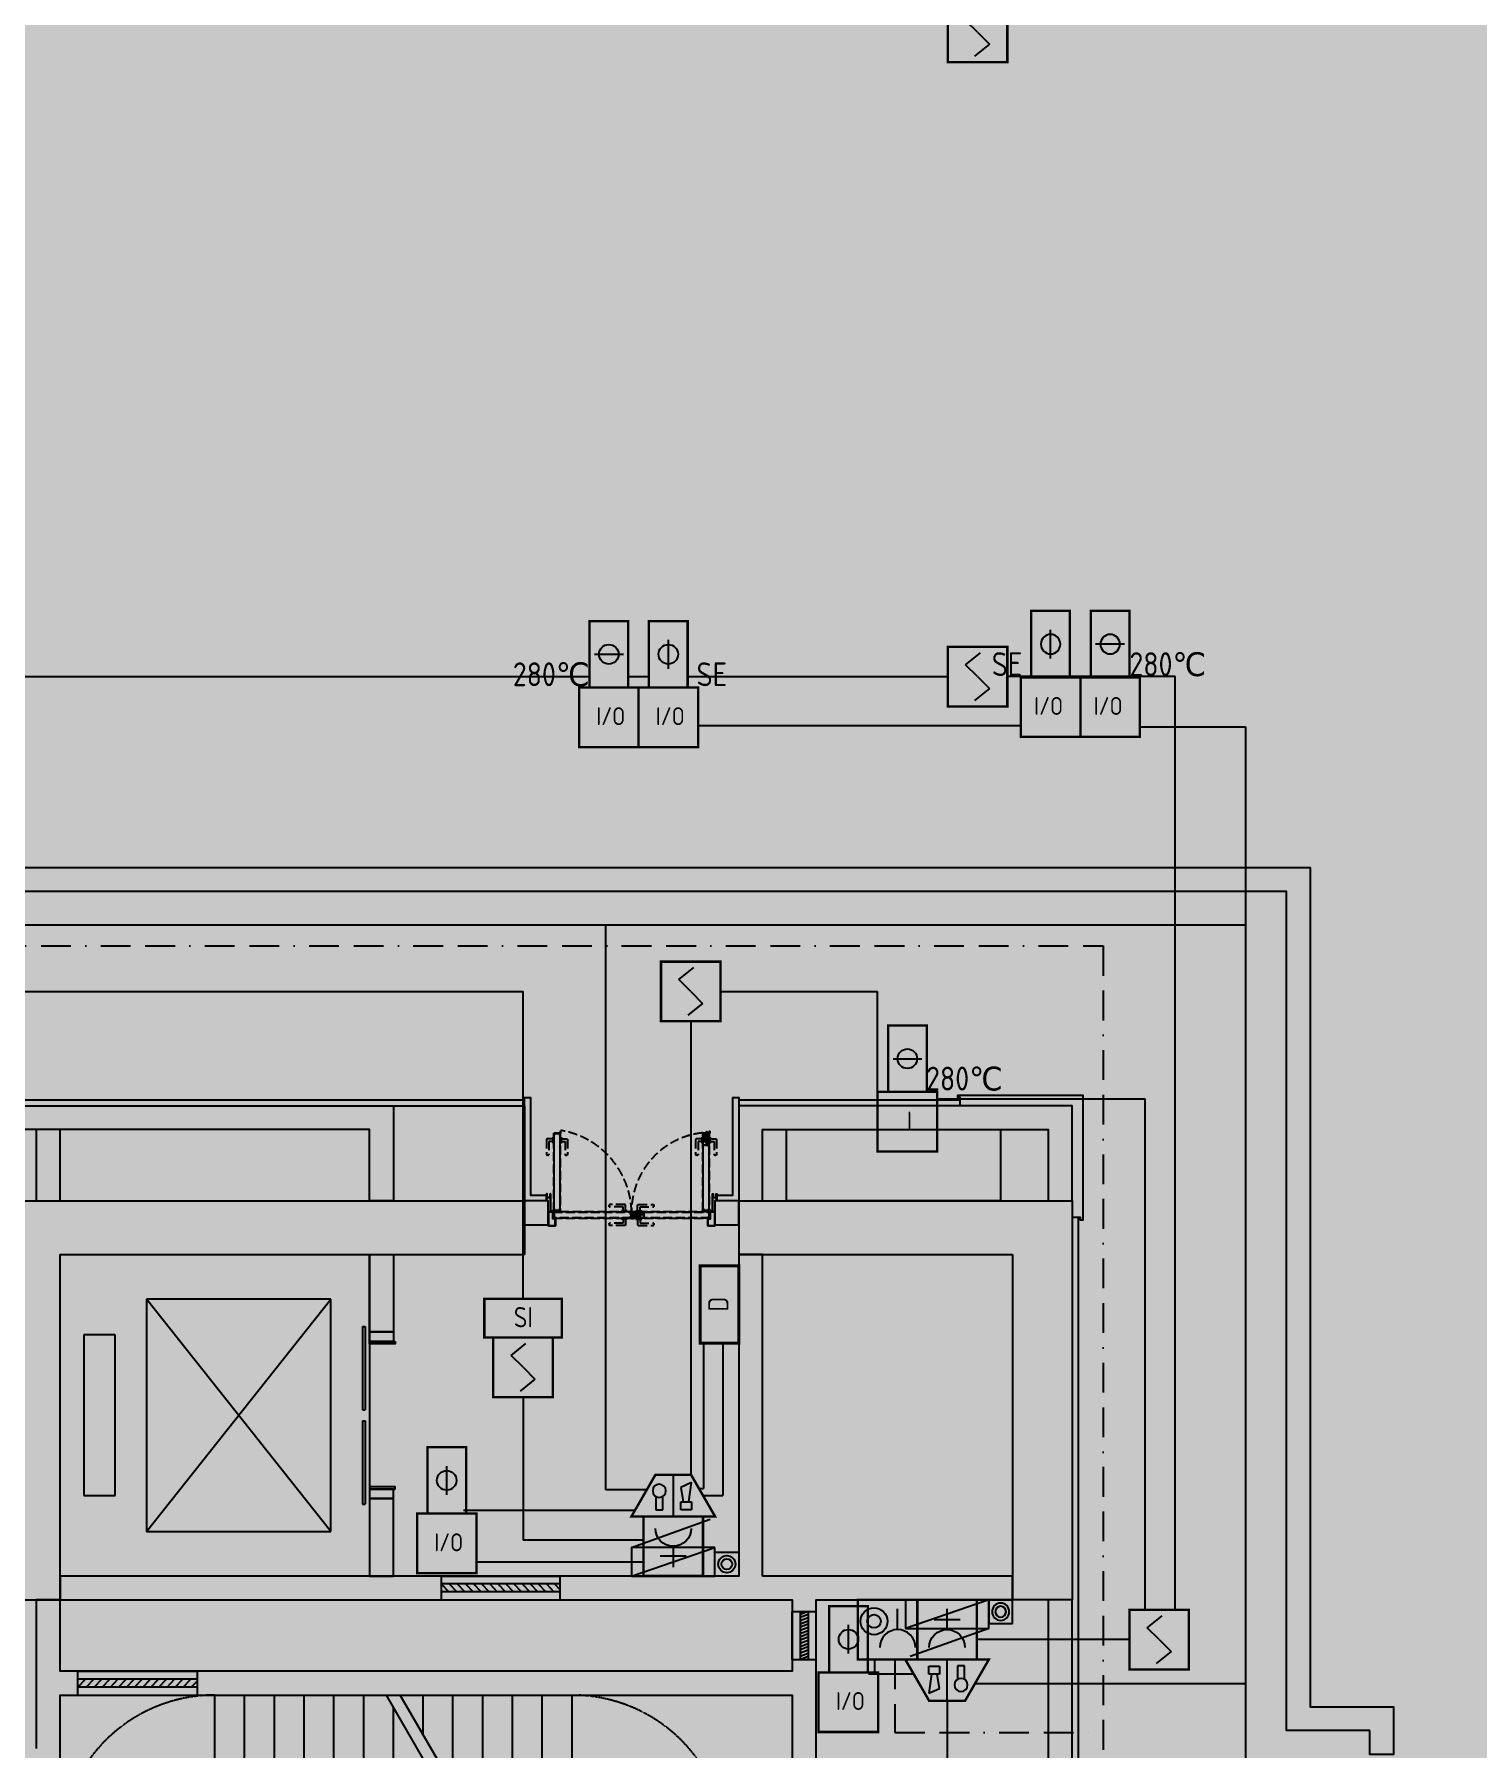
# Model space of a CAD drawing. Extents: x -284868 to 304789, y -137694 to 137894.
# Drawn here: x 208371 to 220495, y -83388 to -68988 of the extents above; entities that cross this region are included whole.
import ezdxf
from ezdxf.enums import TextEntityAlignment as Align

# ---------------------------------------------------------------- set-up
doc = ezdxf.new("R2010")
doc.units = 0
doc.linetypes.add('BORDER2', pattern=[0.875, 0.25, -0.125, 0.25, -0.125, 0, -0.125])
doc.linetypes.add('DASH', pattern=[0.35, 0.25, -0.1])
doc.layers.get('0').update_dxf_attribs({"linetype": 'CONTINUOUS'})
for name, color, linetype in [('0-墙', 4, 'CONTINUOUS'), ('0-建筑柱体', 251, 'CONTINUOUS'), ('0-消防栓(给排水)', 9, 'CONTINUOUS'), ('0-电梯', 3, 'CONTINUOUS'), ('0-窗', 11, 'CONTINUOUS'), ('0-非设计区域', 251, 'CONTINUOUS'), ('1P-DOOR-门扇', 2, 'CONTINUOUS'), ('1P-DP-门套', 2, 'CONTINUOUS'), ('E-FIRE-CIRC', 120, 'CONTINUOUS'), ('E-FIRE-EQPM', 3, 'CONTINUOUS'), ('EQUIP-消防', 3, 'CONTINUOUS'), ('EQUIP-隔离模块', 241, 'CONTINUOUS'), ('P-完成面', 42, 'CONTINUOUS'), ('P-平面楼梯', 3, 'CONTINUOUS'), ('P-门扇', 6, 'CONTINUOUS'), ('WIRE-消防电源', 2, 'TG_D'), ('WIRE-照明', 130, 'CONTINUOUS'), ('WIRE-电话插孔', 120, 'BORDER2'), ('塔楼平面图$0$EQUIP-消防', 3, 'CONTINUOUS'), ('塔楼平面图$0$EQUIP_消火栓', 7, 'CONTINUOUS')]:
    doc.layers.add(name, color=color, linetype=linetype)
doc.layers.get('塔楼平面图$0$EQUIP_消火栓').off()
doc.styles.add('_TEL_ATTDEF', font='GBENOR', dxfattribs={"width": 0.8, "height": 3, "bigfont": 'GBCBIG'})
doc.styles.add('_TEL_DIM', font='SIMPLEX', dxfattribs={"width": 0.8, "height": 3.5, "bigfont": 'HZTXT'})
doc.styles.get("Standard").update_dxf_attribs({"font": 'GBENOR', "bigfont": 'GBCBIG'})
doc.styles.add('TG_LINETYPE', font='SIMPLEX', dxfattribs={"width": 0.8, "height": 3, "bigfont": 'HZTXT'})
doc.styles.add('塔楼平面图$0$Standard', font='gbenor.shx', dxfattribs={"bigfont": 'gbcbig.shx'})
doc.linetypes.add('TG_D', pattern='A,2,-0.3,["D",TG_LINETYPE,S=0.1,R=0,X=-0.23,Y=-0.15],0', length=2.3)
pattern_1 = [(45, (-0.1692, 11.7), (-1.12253, 1.12253), []), (135, (-0.1692, 11.7), (-1.12253, -1.12253), [])]
pattern_2 = [(225, (0.1692, 38.3), (1.12253, -1.12253), []), (315, (0.1692, 38.3), (1.12253, 1.12253), [])]

# ---------------------------------------------------------------- blocks, each defined once
blk = doc.blocks.new('sgASGHHHH')
for points in [[(-102879, -897424), (-102646, -897574), (-98746, -897574), (-98746, -897124), (-102996, -897124)], [(-96946, -897574), (-94646, -897574), (-94146, -897124), (-96946, -897124)], [(-94146, -897124), (-94646, -897574), (-94646, -900474), (-94146, -900474)], [(-102646, -900474), (-102646, -897574), (-102879, -897424), (-102996, -897574), (-102996, -900474)]]:
    blk.add_hatch(color=256).paths.add_polyline_path(points)
at = {"color": 4}
for p, q in [((-102996, -897124), (-98746, -897124)), ((-98746, -897124), (-98746, -897574)), ((-96946, -897124), (-94146, -897124)), ((-96946, -897124), (-96946, -897574)), ((-94146, -897124), (-94146, -900474)), ((-102646, -900474), (-102646, -897574)), ((-102646, -897574), (-98746, -897574)), ((-96946, -897574), (-94646, -897574)), ((-94646, -897574), (-94646, -900474)), ((-102996, -900474), (-102646, -900474)), ((-94146, -900474), (-94646, -900474))]:
    blk.add_line(p, q, dxfattribs=at)
blk = doc.blocks.new('$WINLIB2D$00000039')
at = {"color": 0}
for points in [[(-0.5, 0.5), (-0.5, -0.5)], [(0.5, 0.5), (-0.5, 0.5)], [(0.5, -0.5), (0.5, 0.5)], [(-0.5, 0.167), (0.5, 0.167)], [(-0.384, -0.167), (-0.448, 0.167)], [(-0.316, -0.167), (-0.38, 0.167)], [(-0.248, -0.167), (-0.312, 0.167)], [(-0.18, -0.167), (-0.244, 0.167)], [(-0.112, -0.167), (-0.176, 0.167)], [(-0.044, -0.167), (-0.108, 0.167)], [(0.024, -0.167), (-0.04, 0.167)], [(0.092, -0.167), (0.028, 0.167)], [(0.16, -0.167), (0.096, 0.167)], [(0.228, -0.167), (0.164, 0.167)], [(0.296, -0.167), (0.232, 0.167)], [(0.364, -0.167), (0.3, 0.167)], [(0.432, -0.167), (0.368, 0.167)], [(0.5, -0.167), (0.436, 0.167)], [(-0.452, -0.167), (-0.5, 0.084)], [(-0.5, -0.167), (0.5, -0.167)], [(0.5, -0.5), (-0.5, -0.5)]]:
    blk.add_lwpolyline(points, dxfattribs=at)
blk = doc.blocks.new('A$C2E9C7AB1')
blk.add_lwpolyline([(-200, 0), (0, 0), (0, -200), (-200, -200)], close=True)
for radius in [72.3, 45.5]:
    blk.add_circle((-100, -100), radius)
blk = doc.blocks.new('A$C5B4E3DF6')
for p, q in [((0, 240), (-659, 477)), ((-700, 0), (-700, 240)), ((0, 0), (-700, 240)), ((-700, 240), (0, 240)), ((0, 240), (0, 0)), ((0, 0), (-700, 0))]:
    blk.add_line(p, q)
for points in [[(-700, 240), (-541, 498), (-398, 240)], [(-398, 240), (-239, 498), (-96, 240)], [(-700, 0), (-700, 240), (0, 0)]]:
    blk.add_solid(points)
blk = doc.blocks.new('A$C3F6147FC')
at = {"xscale": -1}
blk.add_blockref('A$C5B4E3DF6', (11200, 17550), dxfattribs=at)
at = {"rotation": 180}
blk.add_blockref('A$C2E9C7AB1', (11900, 17550), dxfattribs=at)
at = {"xscale": -1}
for name, p, rotation in [('A$C5B4E3DF6', (14200, 17350), 180), ('A$C2E9C7AB1', (14400, 17350), 270)]:
    blk.add_blockref(name, p, dxfattribs=dict(at, rotation=rotation))
blk = doc.blocks.new('A$C74d47d92')
for p, q in [((-4850, -1240), (-4850, 0)), ((-4850, -1240), (-4850, 0)), ((-4600, -1240), (-4600, 0)), ((-4350, -1240), (-4350, 0)), ((-4100, -1240), (-4100, 0)), ((-3850, -1240), (-3850, 0)), ((-3600, -1240), (-3600, 0)), ((-3060, -603), (-3408, 0)), ((-3350, -1240), (-3350, -100)), ((-2960, -576), (-3293, 0)), ((-3100, -333), (-3100, 0)), ((-2850, -767), (-2850, 0)), ((-2600, -1200), (-2600, 0)), ((-2350, -1240), (-2350, 0)), ((-2100, -1240), (-2100, 0)), ((-1850, -1240), (-1850, 0)), ((-3100, -1240), (-3100, -533)), ((-2880, -555), (-3060, -603)), ((-3052, -761), (-2880, -555)), ((-2880, -714), (-3052, -761)), ((-2542, -1300), (-2880, -714)), ((-2657, -1300), (-2980, -741)), ((-2850, -1240), (-2850, -967)), ((-2692, -1240), (-4910, -1240)), ((-4910, -1240), (-4910, -1560)), ((-1790, -1240), (-2577, -1240)), ((-1790, -1560), (-1790, -1240)), ((-2657, -1300), (-4850, -1300)), ((-2657, -1300), (-4850, -1300)), ((-4850, -1300), (-4850, -1500)), ((-4850, -1500), (-4850, -1300)), ((-1850, -1300), (-2542, -1300)), ((-1850, -1300), (-2542, -1300)), ((-1850, -1500), (-1850, -1300)), ((-1850, -1300), (-1850, -1500)), ((-4910, -1560), (-1790, -1560)), ((-4850, -1500), (-1850, -1500)), ((-4850, -1500), (-1850, -1500)), ((-4850, -1560), (-4850, -2800)), ((-4850, -2800), (-4850, -1560)), ((-4600, -1560), (-4600, -2800)), ((-4350, -1560), (-4350, -2800)), ((-4100, -1560), (-4100, -2800)), ((-3850, -1560), (-3850, -2800)), ((-3600, -1560), (-3600, -2800)), ((-3350, -1560), (-3350, -2800)), ((-3100, -1560), (-3100, -2800)), ((-2850, -1560), (-2850, -2800)), ((-2600, -1560), (-2600, -2800)), ((-2350, -1560), (-2350, -2800)), ((-2100, -1560), (-2100, -2800)), ((-1850, -1560), (-1850, -2800))]:
    blk.add_line(p, q)
at = {"linetype": 'DASH'}
for points in [[(-4850, 0, 0.414214), (-6150, -1300), (-6150, -1500, 0.414214), (-4850, -2800)], [(-1850, 0, -0.414214), (-550, -1300), (-550, -1500, -0.414214), (-1850, -2800)]]:
    blk.add_lwpolyline(points, format="xyb", dxfattribs=at)
for points in [[(-1725, -2150, 0, 0, 0), (-5500, -2150, 0, 0, 0), (-5500, -650, 0, 0, 0), (-3100, -650, 0, 80, 0), (-3400, -650, 0, 0, 0)], [(-1725, -650, 0, 0, 0), (-2850, -650, 0, 80, 0), (-2550, -650, 0, 0, 0)]]:
    blk.add_lwpolyline(points, format="xyseb")
blk = doc.blocks.new('213r5467')
for p, q in [((-90909, -260063), (-90909, -260326)), ((-89559, -260063), (-90909, -260063)), ((-89559, -260326), (-89559, -260063)), ((-90909, -260326), (-89559, -260326)), ((-91209, -260588), (-91209, -262138)), ((-89259, -260588), (-91209, -260588)), ((-91209, -260588), (-89259, -262138)), ((-91209, -262138), (-89259, -260588)), ((-89259, -262138), (-89259, -260588)), ((-91209, -262138), (-89259, -262138))]:
    blk.add_line(p, q)
blk.add_lwpolyline([(-88884, -262463), (-91584, -262463), (-91584, -259863), (-88884, -259863), (-88884, -262463)])
blk = doc.blocks.new('$DORLIB2D$00000127')
at = {"color": 0}
for points in [[(-0.533, 0.795), (-0.533, 0.69)], [(-0.033, 0.795), (-0.533, 0.795)], [(-0.033, 0.795), (-0.033, 0.69)], [(0.533, 0.795), (0.033, 0.795)], [(0.033, 0.795), (0.033, 0.69)], [(0.533, 0.795), (0.533, 0.69)], [(-0.033, 0.69), (-0.533, 0.69)], [(0.533, 0.69), (0.033, 0.69)], [(0.5, 0.5), (-0.5, 0.5)]]:
    blk.add_lwpolyline(points, dxfattribs=at)
blk = doc.blocks.new('A$C612A7C51')
for p, q in [((0, 35), (2, 35)), ((0, 35), (0, -1)), ((2, 35), (2, -1)), ((0, -1), (1, -3))]:
    blk.add_line(p, q)
for centre, radius, start, end in [((1, -7), 5.62, 101.537, 78.463), ((1, -7), 3.75, 100.8677, 85.475), ((3, 0), 3.43, 199.3524, 238.0625)]:
    blk.add_arc(centre, radius, start, end)
blk = doc.blocks.new('A$C46293241')
at = {"layer": '1P-DP-门套'}
h = blk.add_hatch(dxfattribs=at)
h.set_pattern_fill('ANSI37', color=8, scale=0.3, style=0)
h.set_pattern_definition([(45, (-55.7338, 55.9993), (-0.67352, 0.67352), []), (135, (-55.7338, 55.9993), (-0.67352, -0.67352), [])])
h.paths.add_polyline_path([(-44, 58), (-44, 56), (-56, 56), (-56, 58)])
h = blk.add_hatch(dxfattribs=at)
h.set_pattern_fill('ANSI37', color=8, scale=0.3, style=0)
h.set_pattern_definition([(45, (-40.75, 41.9725), (-0.67352, 0.67352), []), (135, (-40.75, 41.9725), (-0.67352, -0.67352), [])])
h.paths.add_polyline_path([(-39, 42), (-41, 42), (-41, 57), (-39, 57)])
at = {"layer": '1P-DP-门套', "color": 8}
for points in [[(-44, 58), (-44, 56), (-56, 56), (-56, 58)], [(-39, 42), (-41, 42), (-41, 57), (-39, 57)]]:
    blk.add_lwpolyline(points, close=True, dxfattribs=at)
at = {"layer": 'P-完成面'}
blk.add_lwpolyline([(-39, 40, 0.238815), (-39, 41), (-39, 58), (-60, 58), (-60, 120), (0, 120), (0, 100), (-1, 100), (-1, 119), (-59, 119), (-59, 59), (-38, 59), (-38, 41, -0.238815), (-38, 40), (-38, 39, 0.238815), (-39, 38), (-39, 1), (-1, 1), (-1, 20), (0, 20), (0, 0), (-40, 0), (-40, 39, -0.238815), (-39, 40), (-39, 40)], format="xyb", dxfattribs=at)
blk.add_lwpolyline([(-3, 114), (-1, 114), (-1, 6), (-3, 6)], close=True, dxfattribs=at)
blk = doc.blocks.new('A$C31043D8C')
at = {"layer": 'P-门扇', "color": 251, "linetype": 'DASH', "ltscale": 300}
for p, q in [((-25, 0), (-25, -6)), ((-25, 0), (25, 0)), ((25, 0), (25, -6)), ((-23, -8), (23, -8)), ((-10, -8), (-10, -55)), ((-5, -60), (122, -60)), ((10, -8), (10, -40)), ((10, -40), (122, -40)), ((127, -45), (127, -55))]:
    blk.add_line(p, q, dxfattribs=at)
for centre, radius, start, end in [((-23, -6), 2, 180, 270), ((-5, -55), 5, 180, 270), ((23, -6), 2, 270, 0), ((122, -45), 5, 0, 90), ((122, -55), 5, 270, 0)]:
    blk.add_arc(centre, radius, start, end, dxfattribs=at)
blk = doc.blocks.new('*U269')
at = {"layer": 'P-门扇', "linetype": 'DASH', "ltscale": 300}
h = blk.add_hatch(dxfattribs=at)
h.set_pattern_fill('ANSI37', color=251, scale=0.5, style=0)
h.set_pattern_definition(pattern_1)
h.paths.add_polyline_path([(2, 12), (2, 42), (0, 42), (0, 12)])
h = blk.add_hatch(dxfattribs=at)
h.set_pattern_fill('ANSI37', color=251, scale=0.2, style=0)
h.set_pattern_definition([(45, (657.35, 55.1438), (-0.449013, 0.449013), []), (135, (657.35, 55.1438), (-0.449013, -0.449013), [])])
h.paths.add_polyline_path([(657, 56), (669, 56), (669, 55), (657, 55)])
at = {"layer": 'P-门扇', "color": 251, "linetype": 'DASH', "ltscale": 300}
for points in [[(655, 58), (655, 1), (1, 1), (1, 11), (3, 11), (3, 24), (2, 24), (2, 12), (0, 12), (0, 0), (655, 0), (655, 57), (671, 57, 0.995191), (671, 58), (653, 58, 0.414214), (653, 57), (653, 55, -0.414214), (652, 54), (1, 54), (1, 43), (3, 43), (3, 24), (2, 24), (2, 42), (0, 42), (0, 55), (652, 55, 0.414214), (652, 55), (652, 57, -0.414214), (653, 58), (671, 58, -1), (671, 56), (657, 56), (657, 57)], [(6, 5), (20, 5), (20, 4), (20, 5), (6, 5, -0.414214), (6, 5), (6, 50, -0.414214), (6, 50), (20, 50), (20, 51), (6, 51, 0.414214), (5, 50), (5, 6, 0.414214), (7, 4), (20, 4)], [(651, 5), (638, 5), (638, 4), (638, 5), (651, 5, 0.414214), (652, 5), (652, 50, 0.414214), (651, 50), (638, 50), (638, 51), (651, 51, -0.414214), (653, 50), (653, 6, -0.414214), (651, 4), (638, 4)]]:
    blk.add_lwpolyline(points, format="xyb", dxfattribs=at)
for points in [[(2, 12), (2, 42), (0, 42), (0, 12)], [(1, 54), (655, 54), (655, 51), (1, 51)], [(1, 4), (655, 4), (655, 1), (1, 1)], [(657, 56), (669, 56), (669, 55), (657, 55)]]:
    blk.add_lwpolyline(points, close=True, dxfattribs=at)
at = {"layer": '1P-DOOR-门扇', "color": 8, "linetype": 'ByBlock', "rotation": 180}
blk.add_blockref('A$C31043D8C', (595, 55), dxfattribs=at)
at = {"layer": '1P-DOOR-门扇', "color": 8, "linetype": 'ByBlock', "xscale": -1}
blk.add_blockref('A$C31043D8C', (595, 0), dxfattribs=at)
blk = doc.blocks.new('*U270')
at = {"layer": 'P-门扇', "linetype": 'DASH', "ltscale": 300}
h = blk.add_hatch(dxfattribs=at)
h.set_pattern_fill('ANSI37', color=251, scale=0.5, style=0)
h.set_pattern_definition(pattern_1)
h.paths.add_polyline_path([(2, 12), (2, 42), (0, 42), (0, 12)])
h = blk.add_hatch(dxfattribs=at)
h.set_pattern_fill('ANSI37', color=251, scale=0.2, style=0)
h.set_pattern_definition([(45, (657.4896, 55.1438), (-0.449013, 0.449013), []), (135, (657.4896, 55.1438), (-0.449013, -0.449013), [])])
h.paths.add_polyline_path([(657, 56), (669, 56), (669, 55), (657, 55)])
at = {"layer": 'P-门扇', "color": 251, "linetype": 'DASH', "ltscale": 300}
for points in [[(655, 58), (655, 1), (1, 1), (1, 11), (3, 11), (3, 24), (2, 24), (2, 12), (0, 12), (0, 0), (656, 0), (656, 57), (671, 57, 0.995191), (671, 58), (653, 58, 0.414214), (653, 57), (653, 55, -0.414214), (652, 54), (1, 54), (1, 43), (3, 43), (3, 24), (2, 24), (2, 42), (0, 42), (0, 55), (652, 55, 0.414214), (652, 55), (652, 57, -0.414214), (653, 58), (671, 58, -1), (671, 56), (657, 56), (657, 57)], [(6, 5), (20, 5), (20, 4), (20, 5), (6, 5, -0.414214), (6, 5), (6, 50, -0.414214), (6, 50), (20, 50), (20, 51), (6, 51, 0.414214), (5, 50), (5, 6, 0.414214), (7, 4), (20, 4)], [(652, 5), (638, 5), (638, 4), (638, 5), (652, 5, 0.414214), (652, 5), (652, 50, 0.414214), (652, 50), (638, 50), (638, 51), (652, 51, -0.414214), (653, 50), (653, 6, -0.414214), (651, 4), (638, 4)]]:
    blk.add_lwpolyline(points, format="xyb", dxfattribs=at)
for points in [[(2, 12), (2, 42), (0, 42), (0, 12)], [(1, 54), (655, 54), (655, 51), (1, 51)], [(1, 4), (655, 4), (655, 1), (1, 1)], [(657, 56), (669, 56), (669, 55), (657, 55)]]:
    blk.add_lwpolyline(points, close=True, dxfattribs=at)
at = {"layer": '1P-DOOR-门扇', "color": 8, "linetype": 'ByBlock', "rotation": 180}
blk.add_blockref('A$C31043D8C', (596, 55), dxfattribs=at)
at = {"layer": '1P-DOOR-门扇', "color": 8, "linetype": 'ByBlock', "xscale": -1}
blk.add_blockref('A$C31043D8C', (596, 0), dxfattribs=at)
blk = doc.blocks.new('A$C0AC0499D')
at = {"layer": 'P-门扇', "color": 251, "linetype": 'DASH', "ltscale": 300}
for p, q in [((0, 6), (-12, 6)), ((-12, 4), (-12, 6)), ((-12, 4), (0, -6)), ((0, -10), (0, 10)), ((0, 10), (3, 10)), ((3, -10), (3, 10)), ((3, 8), (88, 8)), ((88, 8), (88, -8)), ((99, 0), (-14, 0)), ((-4, 0), (0, 0)), ((3, -10), (0, -10)), ((2, 0), (1, 0)), ((3, -8), (88, -8))]:
    blk.add_line(p, q, dxfattribs=at)
blk = doc.blocks.new('A$C6733057F')
at = {"layer": 'P-门扇', "color": 251, "linetype": 'DASH', "ltscale": 300}
blk.add_line((103, -21), (103, 21), dxfattribs=at)
for points in [[(4, 14), (103, 14), (103, -14), (4, -14)], [(4, 12), (101, 12), (101, -13), (4, -13)]]:
    blk.add_lwpolyline(points, dxfattribs=at)
at = {"layer": '1P-DOOR-门扇', "color": 8}
blk.add_blockref('A$C31043D8C', (60, -25), dxfattribs=at)
at = {"layer": 'P-门扇', "color": 251, "linetype": 'DASH', "ltscale": 300, "extrusion": (0, 0, -1), "zscale": -1, "rotation": 180}
blk.add_blockref('A$C0AC0499D', (0, 0), dxfattribs=at)
blk = doc.blocks.new('*U267')
at = {"layer": 'P-门扇', "linetype": 'DASH', "ltscale": 300}
h = blk.add_hatch(dxfattribs=at)
h.set_pattern_fill('ANSI37', color=251, scale=0.5, angle=180, style=0)
h.set_pattern_definition(pattern_2)
h.paths.add_polyline_path([(-2, 38), (-2, 8), (0, 8), (0, 38)])
h = blk.add_hatch(dxfattribs=at)
h.set_pattern_fill('ANSI37', color=251, scale=0.2, angle=180, style=0)
h.set_pattern_definition([(225, (-657.4896, -5.1438), (0.449013, -0.449013), []), (315, (-657.4896, -5.1438), (0.449013, 0.449013), [])])
h.paths.add_polyline_path([(-657, -6), (-669, -6), (-669, -5), (-657, -5)])
at = {"layer": 'P-门扇', "color": 251, "linetype": 'DASH', "ltscale": 300}
for points in [[(-655, -8), (-655, 49), (-1, 49), (-1, 39), (-3, 39), (-3, 26), (-2, 26), (-2, 38), (0, 38), (0, 50), (-656, 50), (-656, -7), (-671, -7, 0.995191), (-671, -8), (-653, -8, 0.414214), (-653, -7), (-653, -5, -0.414214), (-652, -4), (-1, -4), (-1, 7), (-3, 7), (-3, 26), (-2, 26), (-2, 8), (0, 8), (0, -5), (-652, -5, 0.414214), (-652, -5), (-652, -7, -0.414214), (-653, -8), (-671, -8, -1), (-671, -6), (-657, -6), (-657, -7)], [(-652, 45), (-638, 45), (-638, 46), (-638, 45), (-652, 45, 0.414214), (-652, 45), (-652, 0, 0.414214), (-652, 0), (-638, 0), (-638, -1), (-652, -1, -0.414214), (-653, 0), (-653, 44, -0.414214), (-651, 46), (-638, 46)], [(-6, 45), (-20, 45), (-20, 46), (-20, 45), (-6, 45, -0.414214), (-6, 45), (-6, 0, -0.414214), (-6, 0), (-20, 0), (-20, -1), (-6, -1, 0.414214), (-5, 0), (-5, 44, 0.414214), (-7, 46), (-20, 46)]]:
    blk.add_lwpolyline(points, format="xyb", dxfattribs=at)
for points in [[(-1, 46), (-655, 46), (-655, 49), (-1, 49)], [(-2, 38), (-2, 8), (0, 8), (0, 38)], [(-657, -6), (-669, -6), (-669, -5), (-657, -5)], [(-1, -4), (-655, -4), (-655, -1), (-1, -1)]]:
    blk.add_lwpolyline(points, close=True, dxfattribs=at)
blk.add_blockref('A$C6733057F', (-656, 20), dxfattribs=at)
at = {"layer": 'P-门扇', "color": 251, "linetype": 'DASH', "ltscale": 300, "extrusion": (0, 0, -1), "zscale": -1, "rotation": 180}
blk.add_blockref('A$C31043D8C', (596, 50), dxfattribs=at)
blk = doc.blocks.new('*U268')
at = {"layer": 'P-门扇', "linetype": 'DASH', "ltscale": 300}
h = blk.add_hatch(dxfattribs=at)
h.set_pattern_fill('ANSI37', color=251, scale=0.5, angle=180, style=0)
h.set_pattern_definition(pattern_2)
h.paths.add_polyline_path([(-2, 38), (-2, 8), (0, 8), (0, 38)])
h = blk.add_hatch(dxfattribs=at)
h.set_pattern_fill('ANSI37', color=251, scale=0.2, angle=180, style=0)
h.set_pattern_definition([(225, (-657.35, -5.1438), (0.449013, -0.449013), []), (315, (-657.35, -5.1438), (0.449013, 0.449013), [])])
h.paths.add_polyline_path([(-657, -6), (-669, -6), (-669, -5), (-657, -5)])
at = {"layer": 'P-门扇', "color": 251, "linetype": 'DASH', "ltscale": 300}
for points in [[(-655, -8), (-655, 49), (-1, 49), (-1, 39), (-3, 39), (-3, 26), (-2, 26), (-2, 38), (0, 38), (0, 50), (-655, 50), (-655, -7), (-671, -7, 0.995191), (-671, -8), (-653, -8, 0.414214), (-653, -7), (-653, -5, -0.414214), (-652, -4), (-1, -4), (-1, 7), (-3, 7), (-3, 26), (-2, 26), (-2, 8), (0, 8), (0, -5), (-652, -5, 0.414214), (-652, -5), (-652, -7, -0.414214), (-653, -8), (-671, -8, -1), (-671, -6), (-657, -6), (-657, -7)], [(-651, 45), (-638, 45), (-638, 46), (-638, 45), (-651, 45, 0.414214), (-652, 45), (-652, 0, 0.414214), (-651, 0), (-638, 0), (-638, -1), (-651, -1, -0.414214), (-653, 0), (-653, 44, -0.414214), (-651, 46), (-638, 46)], [(-6, 45), (-20, 45), (-20, 46), (-20, 45), (-6, 45, -0.414214), (-6, 45), (-6, 0, -0.414214), (-6, 0), (-20, 0), (-20, -1), (-6, -1, 0.414214), (-5, 0), (-5, 44, 0.414214), (-7, 46), (-20, 46)]]:
    blk.add_lwpolyline(points, format="xyb", dxfattribs=at)
for points in [[(-1, 46), (-655, 46), (-655, 49), (-1, 49)], [(-2, 38), (-2, 8), (0, 8), (0, 38)], [(-657, -6), (-669, -6), (-669, -5), (-657, -5)], [(-1, -4), (-655, -4), (-655, -1), (-1, -1)]]:
    blk.add_lwpolyline(points, close=True, dxfattribs=at)
blk.add_blockref('A$C6733057F', (-655, 20), dxfattribs=at)
at = {"layer": 'P-门扇', "color": 251, "linetype": 'DASH', "ltscale": 300, "extrusion": (0, 0, -1), "zscale": -1, "rotation": 180}
blk.add_blockref('A$C31043D8C', (595, 50), dxfattribs=at)
blk = doc.blocks.new('A$C18060901')
at = {"layer": 'P-完成面'}
for points in [[(0, 200), (0, 0), (80, 0), (80, 200)], [(80, -15), (100, -15), (100, 200), (80, 200)], [(1320, -15), (1300, -15), (1300, 200), (1320, 200)], [(1400, 200), (1400, 0), (1320, 0), (1320, 200)]]:
    blk.add_lwpolyline(points, close=True, dxfattribs=at)
blk = doc.blocks.new('$equip$00002649')
for p, q in [((-0.5, 0.5), (-0.5, -0.5)), ((0.5, 0.5), (-0.5, 0.5)), ((-0.2, 0.2), (0.05, 0.4)), ((0.5, -0.5), (0.5, 0.5)), ((0, 0), (-0.2, 0.2)), ((0, 0), (0.2, -0.2)), ((0.2, -0.2), (-0.05, -0.4)), ((-0.5, -0.5), (0.5, -0.5))]:
    blk.add_line(p, q)
at = {"const_width": 0.04}
blk.add_lwpolyline([(-0.5, 0.5), (0.5, 0.5), (0.5, -0.5), (-0.5, -0.5), (-0.5, 0.5), (0.5, 0.5)], dxfattribs=at)
for p in [(0, 0.5), (-0.5, 0), (0.5, 0), (0, -0.5)]:
    blk.add_point(p)
at = {"color": 7, "flags": 1}
for tag, height, p in [('A', 0.00002, (0, 0)), ('B', 0.4, (0.762, -0.208))]:
    blk.add_attdef(tag, text='', height=height, dxfattribs=at).set_placement(p, align=Align.MIDDLE_CENTER)
blk = doc.blocks.new('$equip$00002655')
for p, q in [((-0.5, 1), (-0.5, 0)), ((0.5, 1), (-0.5, 1)), ((0.5, 0), (0.5, 1)), ((-0.169, 0.5), (-0.169, 0.15)), ((-0.5, 0), (0.5, 0))]:
    blk.add_line(p, q)
at = {"const_width": 0.04}
blk.add_lwpolyline([(-0.5, 1), (0.5, 1), (0.5, 0), (-0.5, 0), (-0.5, 1), (0.5, 1)], dxfattribs=at)
for radius in [0.226, 0.113]:
    blk.add_circle((0.227, 0.36), radius)
blk.add_arc((-0.169, 0.8), 0.3, 180, 0)
for p in [(0, 1), (-0.5, 0.5), (0.5, 0.5), (0, 0)]:
    blk.add_point(p)
at = {"color": 7, "flags": 1}
for tag, height, p in [('B', 0.4, (0.762, 0.292)), ('A', 0.00002, (0, 0))]:
    blk.add_attdef(tag, text='', height=height, dxfattribs=at).set_placement(p, align=Align.MIDDLE_CENTER)
blk = doc.blocks.new('$equip$00002778')
for p, q in [((0.65, 0.65), (-0.65, 0.65)), ((-0.65, 0.65), (-0.65, 0)), ((0.65, 0), (0.65, 0.65)), ((-0.65, 0), (0.65, 0))]:
    blk.add_line(p, q)
at = {"const_width": 0.05}
blk.add_lwpolyline([(-0.65, 0.65), (-0.65, 0), (0.65, 0), (0.65, 0.65), (-0.65, 0.65), (-0.65, 0)], dxfattribs=at)
for p in [(0, 0.65), (-0.65, 0.325), (0.65, 0.325), (0, 0)]:
    blk.add_point(p)
at = {"color": 7}
blk.add_attdef('$TEXT$', text='', height=0.34, dxfattribs=at).set_placement((0.006, 0.343), align=Align.MIDDLE_CENTER)
at = {"color": 7, "flags": 1}
for tag, height, p in [('B', 0.4, (0.905, 0.246)), ('A', 0.00002, (0, 0))]:
    blk.add_attdef(tag, text='', height=height, dxfattribs=at).set_placement(p, align=Align.MIDDLE_CENTER)
blk = doc.blocks.new('$equip$00002776')
for p, q in [((0.65, 0.65), (-0.65, 0.65)), ((-0.65, 0.65), (-0.65, 0)), ((0.65, 0), (0.65, 0.65)), ((-0.65, 0), (0.65, 0))]:
    blk.add_line(p, q)
at = {"const_width": 0.04}
blk.add_lwpolyline([(-0.65, 0.65), (-0.65, 0), (0.65, 0), (0.65, 0.65), (-0.65, 0.65), (-0.65, 0)], dxfattribs=at)
for p in [(0, 0.65), (-0.65, 0.325), (0.65, 0.325), (0, 0)]:
    blk.add_point(p)
at = {"color": 7}
blk.add_attdef('$TEXT$', text='', height=0.4, dxfattribs=at).set_placement((0.006, 0.343), align=Align.MIDDLE_CENTER)
at = {"color": 7, "flags": 1}
for tag, p in [('B', (0.905, 0.246)), ('A', (0, 0))]:
    blk.add_attdef(tag, text='', height=0.4, dxfattribs=at).set_placement(p, align=Align.MIDDLE_CENTER)
blk = doc.blocks.new('塔楼平面图$0$$equip$00002656')
for p, q in [((-0.5, 1), (-0.5, 0)), ((0.5, 1), (-0.5, 1)), ((0.5, 0), (0.5, 1)), ((-0.219, 0.331), (0.222, 0.331)), ((0, 0.5), (0, 0.15)), ((-0.5, 0), (0.5, 0))]:
    blk.add_line(p, q)
at = {"const_width": 0.04}
blk.add_lwpolyline([(-0.5, 1), (0.5, 1), (0.5, 0), (-0.5, 0), (-0.5, 1), (0.5, 1)], dxfattribs=at)
blk.add_arc((0, 0.8), 0.3, 180, 0)
for p in [(0, 1), (-0.5, 0.5), (0.5, 0.5), (0, 0)]:
    blk.add_point(p)
at = {"color": 7, "style": '塔楼平面图$0$Standard', "flags": 1}
for tag, height, p in [('B', 0.4, (0.762, 0.292)), ('A', 0.00002, (0, 0))]:
    blk.add_attdef(tag, text='', height=height, dxfattribs=at).set_placement(p, align=Align.MIDDLE_CENTER)
blk = doc.blocks.new('塔楼平面图$0$$equip$00002679')
for p, q in [((-0.3, 0.699), (-0.703, 0)), ((0.3, 0.699), (-0.3, 0.699)), ((0.3, 0.699), (-0.3, 0.699)), ((0, 0.699), (0, 0)), ((0.703, 0), (0.3, 0.699)), ((-0.264, 0.249), (-0.304, 0.569)), ((-0.304, 0.569), (-0.128, 0.489)), ((-0.128, 0.489), (-0.168, 0.249)), ((0.174, 0.11), (0.174, 0.338)), ((0.294, 0.338), (0.294, 0.11)), ((-0.703, 0), (0.703, 0)), ((-0.304, 0.249), (-0.304, 0.113)), ((-0.128, 0.249), (-0.304, 0.249)), ((-0.304, 0.113), (-0.128, 0.113)), ((-0.128, 0.113), (-0.128, 0.249)), ((0.294, 0.11), (0.174, 0.11))]:
    blk.add_line(p, q)
at = {"const_width": 0.04}
for points in [[(-0.299, 0.699), (0.301, 0.699), (0.703, 0), (-0.702, 0), (-0.299, 0.699), (0.301, 0.699)], [(-0.3, 0.699), (0.3, 0.699), (0.703, 0), (-0.703, 0), (-0.3, 0.699), (0.3, 0.699)]]:
    blk.add_lwpolyline(points, dxfattribs=at)
blk.add_circle((0.234, 0.43), 0.111)
for p in [(0, 0.699), (-0.501, 0.349), (0.502, 0.349), (0, 0)]:
    blk.add_point(p)
at = {"color": 7, "style": '塔楼平面图$0$Standard', "flags": 1}
for tag, height, p in [('B', 0.4, (0.961, 0.299)), ('A', 0.00002, (0, 0))]:
    blk.add_attdef(tag, text='', height=height, dxfattribs=at).set_placement(p, align=Align.MIDDLE_CENTER)
blk = doc.blocks.new('塔楼平面图$0$A$C5B4E3DF6')
at = {"layer": '塔楼平面图$0$EQUIP-消防', "xscale": 500, "yscale": 500, "zscale": 500}
for name, p in [('塔楼平面图$0$$equip$00002679', (-350, 500)), ('塔楼平面图$0$$equip$00002656', (-350, 0))]:
    blk.add_blockref(name, p, dxfattribs=at)
blk = doc.blocks.new('$equip$00002772')
for p, q in [((0.5, 0.5), (-0.5, 0.5)), ((-0.5, 0.5), (-0.5, -0.5)), ((0.5, -0.5), (0.5, 0.5)), ((-0.5, -0.5), (0.5, -0.5))]:
    blk.add_line(p, q)
at = {"const_width": 0.04}
blk.add_lwpolyline([(-0.5, 0.5), (0.5, 0.5), (0.5, -0.5), (-0.5, -0.5), (-0.5, 0.5), (0.5, 0.5)], dxfattribs=at)
for p in [(0, 0.5), (-0.5, 0), (0.5, 0), (0, -0.5)]:
    blk.add_point(p)
at = {"color": 7}
blk.add_attdef('$TEXT$', text='', height=0.3, dxfattribs=at).set_placement((0.033, 0.02), align=Align.MIDDLE_CENTER)
at = {"color": 7, "flags": 1}
for tag, height, p in [('A', 0.00002, (0, 0)), ('B', 0.4, (0.755, -0.254))]:
    blk.add_attdef(tag, text='', height=height, dxfattribs=at).set_placement(p, align=Align.MIDDLE_CENTER)
blk = doc.blocks.new('$equip$00002802')
for p, q in [((-0.328, -0.558), (-0.328, 0.558)), ((0.322, 0.558), (0.322, -0.558)), ((0, 0), (0, 0.242)), ((0, -0.242), (0, 0))]:
    blk.add_line(p, q)
at = {"lineweight": 20}
for p, q in [((0.322, 0.558), (-0.328, 0.558)), ((-0.328, -0.558), (0.322, -0.558))]:
    blk.add_line(p, q, dxfattribs=at)
at = {"const_width": 0.04}
for points in [[(-0.328, 0.558), (0.322, 0.558), (0.322, -0.558), (-0.328, -0.558), (-0.328, 0.558), (0.322, 0.558)], [(-0.328, -0.558), (-0.328, 0.558)]]:
    blk.add_lwpolyline(points, dxfattribs=at)
blk.add_circle((-0.003, 0), 0.164)
for p in [(-0.003, 0.558), (-0.328, 0), (0.322, 0), (-0.003, -0.558)]:
    blk.add_point(p)
at = {"color": 7, "flags": 1}
for tag, height, p in [('A', 0.00002, (0, 0)), ('B', 0.4, (0.577, -0.313))]:
    blk.add_attdef(tag, text='', height=height, dxfattribs=at).set_placement(p, align=Align.MIDDLE_CENTER)
blk = doc.blocks.new('$equip$00002413')
at = {"lineweight": 20}
for p, q in [((0.322, 0.558), (-0.328, 0.558)), ((-0.328, -0.558), (0.322, -0.558))]:
    blk.add_line(p, q, dxfattribs=at)
for p, q in [((-0.328, -0.558), (-0.328, 0.558)), ((0.322, 0.558), (0.322, -0.558)), ((0, 0), (0, 0.242)), ((0, -0.242), (0, 0))]:
    blk.add_line(p, q)
at = {"const_width": 0.04}
for points in [[(-0.328, -0.558), (-0.328, 0.558)], [(-0.328, 0.558), (0.322, 0.558), (0.322, -0.558), (-0.328, -0.558), (-0.328, 0.558), (0.322, 0.558)]]:
    blk.add_lwpolyline(points, dxfattribs=at)
blk.add_circle((-0.003, 0), 0.164)
for p in [(-0.003, 0.558), (-0.328, 0), (0.322, 0), (-0.003, -0.558)]:
    blk.add_point(p)
at = {"color": 7, "style": '_TEL_DIM', "flags": 1}
blk.add_attdef('A', text='', height=0.00002, dxfattribs=at).set_placement((0, 0), align=Align.MIDDLE_CENTER)
at = {"color": 7, "style": '_TEL_DIM'}
blk.add_attdef('$TEXT$', text='', height=0.4, dxfattribs=at).set_placement((0.727, -0.336), align=Align.MIDDLE_CENTER)
blk = doc.blocks.new('$equip$00002403')
for p, q in [((-0.328, -0.558), (-0.328, 0.558)), ((0.322, 0.558), (0.322, -0.558)), ((-0.242, 0), (0, 0)), ((0, 0), (0.242, 0))]:
    blk.add_line(p, q)
at = {"lineweight": 20}
for p, q in [((0.322, 0.558), (-0.328, 0.558)), ((-0.328, -0.558), (0.322, -0.558))]:
    blk.add_line(p, q, dxfattribs=at)
at = {"const_width": 0.04}
for points in [[(-0.328, 0.558), (0.322, 0.558), (0.322, -0.558), (-0.328, -0.558), (-0.328, 0.558), (0.322, 0.558)], [(-0.328, -0.558), (-0.328, 0.558)]]:
    blk.add_lwpolyline(points, dxfattribs=at)
blk.add_circle((-0.003, 0), 0.164)
for p in [(-0.003, 0.558), (-0.328, 0), (0.322, 0), (-0.003, -0.558)]:
    blk.add_point(p)
at = {"color": 7, "style": '_TEL_DIM', "flags": 1}
blk.add_attdef('A', text='', height=0.00002, dxfattribs=at).set_placement((0, 0), align=Align.MIDDLE_CENTER)
at = {"color": 7}
blk.add_attdef('$TEXT$', text='', height=0.4, dxfattribs=at).set_placement((0.957, -0.336), align=Align.MIDDLE_CENTER)
blk = doc.blocks.new('A$Ca154d7f9')
at = {"layer": 'E-FIRE-CIRC', "linetype": 'Continuous'}
for p, q in [((4997, 18504), (10446, 18504)), ((10771, 18504), (10946, 18504)), ((11271, 18504), (13456, 18504)), ((15365, 18504), (13956, 18504)), ((15365, 10666), (15365, 18504))]:
    blk.add_line(p, q, dxfattribs=at)
at = {"layer": 'E-FIRE-CIRC'}
for p, q in [((3094, 15860), (9888, 15860)), ((9888, 13278), (9888, 15860)), ((11547, 15860), (12866, 15860)), ((12866, 14998), (12866, 15860)), ((11297, 15610), (11297, 11799)), ((13366, 14959), (15115, 14959)), ((15115, 10666), (15115, 14959)), ((11566, 12906), (11566, 11625)), ((9888, 12453), (9888, 11250)), ((11400, 11625), (11566, 11625)), ((10900, 11250), (9888, 11250)), ((9498, 11070), (10900, 11070)), ((14981, 10416), (13700, 10416)), ((12842, 10140), (12842, 10250)), ((13450, 9901), (13450, 8829))]:
    blk.add_line(p, q, dxfattribs=at)
at = {"layer": 'WIRE-消防电源', "ltscale": 1000}
for p, q in [((11359, 18094), (14070, 18094)), ((15070, 18082), (15957, 18082)), ((15957, 18082), (15957, 700)), ((15957, 16416), (-935, 16416)), ((10585, 11675), (10585, 16416)), ((11404, 12906), (11404, 11686)), ((10928, 11675), (10585, 11675)), ((11365, 11686), (11404, 11686)), ((10827, 11500), (9388, 11500)), ((13171, 10125), (12789, 10125)), ((13685, 10047), (15957, 10047))]:
    blk.add_line(p, q, dxfattribs=at)
at = {"layer": 'WIRE-电话插孔', "ltscale": 1000}
for p, q in [((-660, 16242), (14760, 16242)), ((14760, 16242), (14760, 400)), ((13012, 10250), (13012, 9635)), ((13012, 9635), (14760, 9635))]:
    blk.add_line(p, q, dxfattribs=at)
at = {"layer": 'E-FIRE-EQPM', "xscale": 500, "yscale": 500, "zscale": 500}
for name, p in [('$equip$00002649', (13706, 23916)), ('$equip$00002649', (13706, 18504)), ('$equip$00002649', (11297, 15860)), ('$equip$00002649', (9888, 12703)), ('$equip$00002802', (9249, 11753)), ('$equip$00002802', (12623, 10419)), ('$equip$00002649', (15231, 10416))]:
    blk.add_blockref(name, p, dxfattribs=at)
at = {"layer": 'E-FIRE-EQPM'}
ref = blk.add_blockref('$equip$00002413', (14318, 18777), dxfattribs=dict(at, xscale=-500, yscale=500, zscale=500))
ref.add_attrib('$TEXT$', 'SE', dxfattribs={"layer": '0', "color": 7, "height": 200, "style": '_TEL_ATTDEF'}).set_placement((13954, 18609), align=Align.MIDDLE_CENTER)
ref = blk.add_blockref('$equip$00002403', (14818, 18777), dxfattribs=dict(at, xscale=-500, yscale=500, zscale=500))
ref.add_attrib('$TEXT$', '280℃', dxfattribs={"layer": '0', "color": 7, "height": 200, "style": '_TEL_ATTDEF'}).set_placement((15304, 18609), align=Align.MIDDLE_CENTER)
ref = blk.add_blockref('$equip$00002403', (10610, 18692), dxfattribs=dict(at, xscale=500, yscale=500, zscale=500))
ref.add_attrib('$TEXT$', '280℃', dxfattribs={"layer": '0', "color": 7, "height": 200, "style": '_TEL_ATTDEF'}).set_placement((10125, 18524), align=Align.MIDDLE_CENTER)
ref = blk.add_blockref('$equip$00002413', (11110, 18692), dxfattribs=dict(at, xscale=500, yscale=500, zscale=500))
ref.add_attrib('$TEXT$', 'SE', dxfattribs={"layer": '0', "color": 7, "height": 200, "style": '_TEL_ATTDEF'}).set_placement((11474, 18524), align=Align.MIDDLE_CENTER)
ref = blk.add_blockref('$equip$00002772', (14320, 18248), dxfattribs=dict(at, xscale=-500, yscale=500, zscale=500))
ref.add_attrib('$TEXT$', 'I/O', dxfattribs={"layer": '0', "color": 7, "height": 150, "style": '_TEL_ATTDEF'}).set_placement((14303, 18258), align=Align.MIDDLE_CENTER)
ref = blk.add_blockref('$equip$00002772', (14820, 18248), dxfattribs=dict(at, xscale=-500, yscale=500, zscale=500))
ref.add_attrib('$TEXT$', 'I/O', dxfattribs={"layer": '0', "color": 7, "height": 150, "style": '_TEL_ATTDEF'}).set_placement((14803, 18258), align=Align.MIDDLE_CENTER)
ref = blk.add_blockref('$equip$00002772', (10609, 18163), dxfattribs=dict(at, xscale=500, yscale=500, zscale=500))
ref.add_attrib('$TEXT$', 'I/O', dxfattribs={"layer": '0', "color": 7, "height": 150, "style": '_TEL_ATTDEF'}).set_placement((10625, 18172), align=Align.MIDDLE_CENTER)
ref = blk.add_blockref('$equip$00002772', (11109, 18163), dxfattribs=dict(at, xscale=500, yscale=500, zscale=500))
ref.add_attrib('$TEXT$', 'I/O', dxfattribs={"layer": '0', "color": 7, "height": 150, "style": '_TEL_ATTDEF'}).set_placement((11125, 18172), align=Align.MIDDLE_CENTER)
ref = blk.add_blockref('$equip$00002403', (13118, 15295), dxfattribs=dict(at, xscale=500, yscale=500, zscale=500))
ref.add_attrib('$TEXT$', '280℃', dxfattribs={"layer": '0', "color": 7, "height": 200, "style": '_TEL_ATTDEF'}).set_placement((13596, 15128), align=Align.MIDDLE_CENTER)
ref = blk.add_blockref('$equip$00002772', (13116, 14766), dxfattribs=dict(at, xscale=500, yscale=500, zscale=500))
ref.add_attrib('$TEXT$', 'I', dxfattribs={"layer": '0', "color": 7, "height": 150, "style": '_TEL_ATTDEF'}).set_placement((13133, 14776), align=Align.MIDDLE_CENTER)
ref = blk.add_blockref('$equip$00002772', (9248, 11224), dxfattribs=dict(at, xscale=500, yscale=500, zscale=500))
ref.add_attrib('$TEXT$', 'I/O', dxfattribs={"layer": '0', "color": 7, "height": 150, "style": '_TEL_ATTDEF'}).set_placement((9264, 11233), align=Align.MIDDLE_CENTER)
ref = blk.add_blockref('$equip$00002772', (12621, 9890), dxfattribs=dict(at, xscale=500, yscale=500, zscale=500))
ref.add_attrib('$TEXT$', 'I/O', dxfattribs={"layer": '0', "color": 7, "height": 150, "style": '_TEL_ATTDEF'}).set_placement((12638, 9900), align=Align.MIDDLE_CENTER)
at = {"layer": 'EQUIP-消防', "xscale": 500.0000000000031, "yscale": 500.0000000000031, "zscale": 500.0000000000031, "rotation": 90}
blk.add_blockref('$equip$00002778', (11700, 13231), dxfattribs=at).add_auto_attribs({'$TEXT$': 'D'})
at = {"layer": 'EQUIP-消防', "ltscale": 15, "xscale": 499.9999999999999, "yscale": 499.9999999999999, "zscale": 499.9999999999999, "rotation": 180}
blk.add_blockref('$equip$00002655', (12950, 10750), dxfattribs=at)
at = {"layer": 'EQUIP-隔离模块'}
ref = blk.add_blockref('$equip$00002776', (9888, 12953), dxfattribs=dict(at, xscale=499.9999999999998, yscale=499.9999999999998, zscale=499.9999999999998))
ref.add_attrib('$TEXT$', 'SI', dxfattribs={"layer": '0', "color": 7, "height": 170, "rotation": 0}).set_placement((9891, 13124), align=Align.MIDDLE_CENTER)
at = {"layer": '塔楼平面图$0$EQUIP_消火栓', "xscale": -1}
blk.add_blockref('塔楼平面图$0$A$C5B4E3DF6', (10800, 10950), dxfattribs=at)
at = {"layer": '塔楼平面图$0$EQUIP_消火栓', "xscale": -1, "rotation": 180}
blk.add_blockref('塔楼平面图$0$A$C5B4E3DF6', (13800, 10750), dxfattribs=at)

msp = doc.modelspace()

# ---------------------------------------------------------------- hatches: boundary and pattern name
at = {"layer": '0-非设计区域', "ltscale": 3}
h = msp.add_hatch(dxfattribs=at)
h.set_pattern_fill('ANGLE', color=256, scale=100)
h.set_pattern_definition([(0, (-222963.06, 278012.8), (0, 698.5), [508, -190.5]), (90, (-222963.06, 278012.8), (-698.5, 4e-14), [508, -190.5])])
h.paths.add_polyline_path([(202688, -67386), (202688, -75488), (200388, -75488), (200388, -94382), (202188, -94382), (202188, -95588), (211788, -95588), (211788, -99388), (208238, -99388), (208238, -99688), (202188, -99688), (202188, -103688), (211188, -103688), (211188, -106368), (216488, -106368), (216488, -117136), (217338, -117136), (217338, -118589), (228338, -118589), (228338, -65088), (217338, -65088), (217338, -67386), (215838, -67386), (215838, -65088), (203338, -65088), (203338, -67386)])

# ---------------------------------------------------------------- linework, layer by layer
at = {"layer": '0-墙', "ltscale": 3}
msp.add_lwpolyline([(219588, -83236), (218888, -83236), (218888, -76188), (204688, -76188), (204688, -75488), (204488, -75488), (204488, -75288), (204888, -75288), (204888, -75988), (219088, -75988), (219088, -83036), (219788, -83036), (219788, -83436), (219588, -83436), (219588, -83236)], dxfattribs=at)
at = {"layer": '0-墙'}
for points in [[(205213, -77988), (211388, -77988), (211388, -78788), (211188, -78788), (211188, -78188), (205213, -78188)], [(208588, -78188), (208388, -78188), (208388, -78788), (208588, -78788)], [(212488, -78988), (212688, -78988), (212688, -78788), (212488, -78788)], [(214088, -78988), (214288, -78988), (214288, -78788), (214088, -78788)], [(211188, -79238), (211388, -79238), (211388, -79888), (211188, -79888)], [(211188, -81938), (211388, -81938), (211388, -81288), (211188, -81288)], [(216888, -82138), (216888, -83638), (217088, -83638), (217088, -82138)]]:
    msp.add_lwpolyline(points, close=True, dxfattribs=at)
for points in [[(217088, -78788), (217088, -77988), (214288, -77988), (214288, -78788), (214488, -78788), (214488, -78188), (216888, -78188), (216888, -78788), (217088, -78788)], [(214488, -81938), (214488, -79238), (214288, -79238), (214288, -81938), (208588, -81938), (208588, -82138), (214738, -82138), (214738, -82738), (208588, -82738), (208588, -82138), (208388, -82138), (208388, -83388)], [(214938, -83638), (214938, -82138), (216588, -82138), (216588, -81938), (214488, -81938)], [(208588, -85738), (208588, -82938), (214738, -82938), (214738, -83638)]]:
    msp.add_lwpolyline(points, dxfattribs=at)
at = {"layer": '0-墙', "color": 251}
msp.add_lwpolyline([(214688, -78188), (216488, -78188), (216488, -78788), (214688, -78788)], close=True, dxfattribs=at)
for points in [[(208588, -78788), (208588, -78188), (208797, -78351), (211188, -78188)], [(214688, -78788), (214688, -78188), (214897, -78351), (216488, -78188)], [(214488, -81938), (214488, -79238), (214697, -79401), (216588, -79238)], [(208588, -82738), (208588, -82138), (208686, -82301), (212238, -82138)]]:
    msp.add_solid(points, dxfattribs=at)
at = {"layer": 'P-完成面'}
for points in [[(216148, -77988), (216148, -77918), (216128, -77918), (216128, -77898), (217178, -77898), (217178, -78948), (217158, -78948), (217158, -78928), (217088, -78928)], [(205318, -77938), (212488, -77938)], [(211388, -77988), (212488, -77988), (212488, -78788)], [(212488, -77988), (212488, -77918), (212538, -77918), (212538, -78738), (212673, -78738)], [(214103, -78738), (214238, -78738), (214238, -77918), (214288, -77918), (214288, -77988)], [(214288, -77938), (216148, -77938)], [(212688, -78878), (212708, -78878), (212708, -78728), (212703, -78728), (212703, -78758), (212678, -78758), (212678, -78728), (212673, -78728), (212673, -78788), (212674, -78788), (212674, -78730), (212676, -78730), (212676, -78760), (212704, -78760), (212704, -78730), (212706, -78730), (212706, -78877), (212688, -78877), (212688, -78878)], [(214088, -78878), (214068, -78878), (214068, -78728), (214073, -78728), (214073, -78758), (214098, -78758), (214098, -78728), (214103, -78728), (214103, -78788), (214101, -78788), (214101, -78730), (214099, -78730), (214099, -78760), (214071, -78760), (214071, -78730), (214069, -78730), (214069, -78877), (214088, -78877), (214088, -78878)], [(217138, -78928), (217138, -83663)]]:
    msp.add_lwpolyline(points, dxfattribs=at)
at = {"layer": 'P-门扇', "color": 251, "linetype": 'DASH', "ltscale": 300}
for centre, radius, start, end in [((212678, -78896), 710, 1.4527, 80.7299), ((214055, -78880), 668, 96.1813, 179.8761)]:
    msp.add_arc(centre, radius, start, end, dxfattribs=at)

# ---------------------------------------------------------------- block references
at = {"xscale": -1, "rotation": 90}
msp.add_blockref('A$C18060901', (211388, -79888), dxfattribs=at)
at = {"layer": '0-建筑柱体'}
msp.add_blockref('sgASGHHHH', (311234, 818336), dxfattribs=at)
at = {"layer": '0-消防栓(给排水)', "color": 0}
msp.add_blockref('A$C3F6147FC', (202188, -99488), dxfattribs=at)
at = {"layer": '0-电梯', "rotation": 90}
msp.add_blockref('213r5467', (-51275, 9646), dxfattribs=at)
at = {"layer": '0-窗', "xscale": -1000, "zscale": -1000}
for p, yscale in [((212288, -82038), -200), ((209238, -82838), 200)]:
    msp.add_blockref('$WINLIB2D$00000039', p, dxfattribs=dict(at, yscale=yscale))
at = {"layer": '0-窗', "xscale": 400, "yscale": 200, "zscale": 400, "rotation": 270.0000000000167}
msp.add_blockref('$WINLIB2D$00000039', (214838, -82438), dxfattribs=at)
at = {"layer": 'P-完成面', "rotation": 180}
msp.add_blockref('A$C46293241', (212688, -78878), dxfattribs=at)
at = {"layer": 'P-完成面', "extrusion": (0, 0, -1), "zscale": -1, "rotation": 180}
msp.add_blockref('A$C46293241', (-214088, -78878), dxfattribs=at)
at = {"layer": 'P-平面楼梯', "ltscale": 3}
msp.add_blockref('A$C74d47d92', (214738, -82938), dxfattribs=at)
at = {"layer": 'P-门扇', "xscale": -1}
for name, p, rotation in [('*U269', (212734, -78872), 270), ('*U268', (214036, -78872), 90), ('A$C612A7C51', (212727, -78878), 180)]:
    msp.add_blockref(name, p, dxfattribs=dict(at, rotation=rotation))
at = {"layer": 'P-门扇', "color": 8, "linetype": 'DASH', "xscale": -1, "rotation": 180}
for name, p in [('*U270', (212731, -78878)), ('*U267', (214045, -78883))]:
    msp.add_blockref(name, p, dxfattribs=at)
at = {"layer": 'P-门扇', "rotation": 180}
msp.add_blockref('A$C612A7C51', (214048, -78878), dxfattribs=at)
at = {"layer": 'P-门扇', "xscale": 1400, "yscale": 200, "zscale": 1400, "rotation": 89.99999999999073}
msp.add_blockref('$DORLIB2D$00000127', (211288, -80588), dxfattribs=at)
at = {"layer": 'WIRE-照明'}
msp.add_blockref('A$Ca154d7f9', (202588, -92888), dxfattribs=at)

doc.saveas('drawing.dxf')
